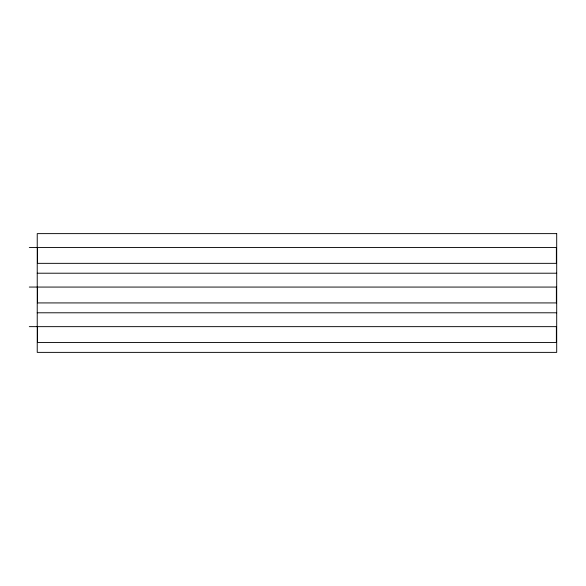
<?xml version="1.0" encoding="UTF-8"?>
<svg xmlns="http://www.w3.org/2000/svg" width="586" height="586" viewBox="0 0 586 586"><rect width="100%" height="100%" fill="white"/><g stroke="black" fill="none" stroke-linecap="round" stroke-linejoin="round"><path stroke-width="0.88" d="M29.3 247.475L37.233 247.475M37.233 273.208L556.7 273.208M29.3 287.059L37.233 287.059M37.233 312.792L556.7 312.792M29.3 326.644L37.233 326.644M556.7 233.624L37.233 233.624L37.233 352.376L556.7 352.376L556.7 233.624M556.37 247.482L37.563 247.482L37.563 263.341L556.37 263.341L556.37 247.482M556.37 287.067L37.563 287.067L37.563 302.925L556.37 302.925L556.37 287.067M556.37 326.651L37.563 326.651L37.563 342.502L556.37 342.502L556.37 326.651"/></g></svg>
